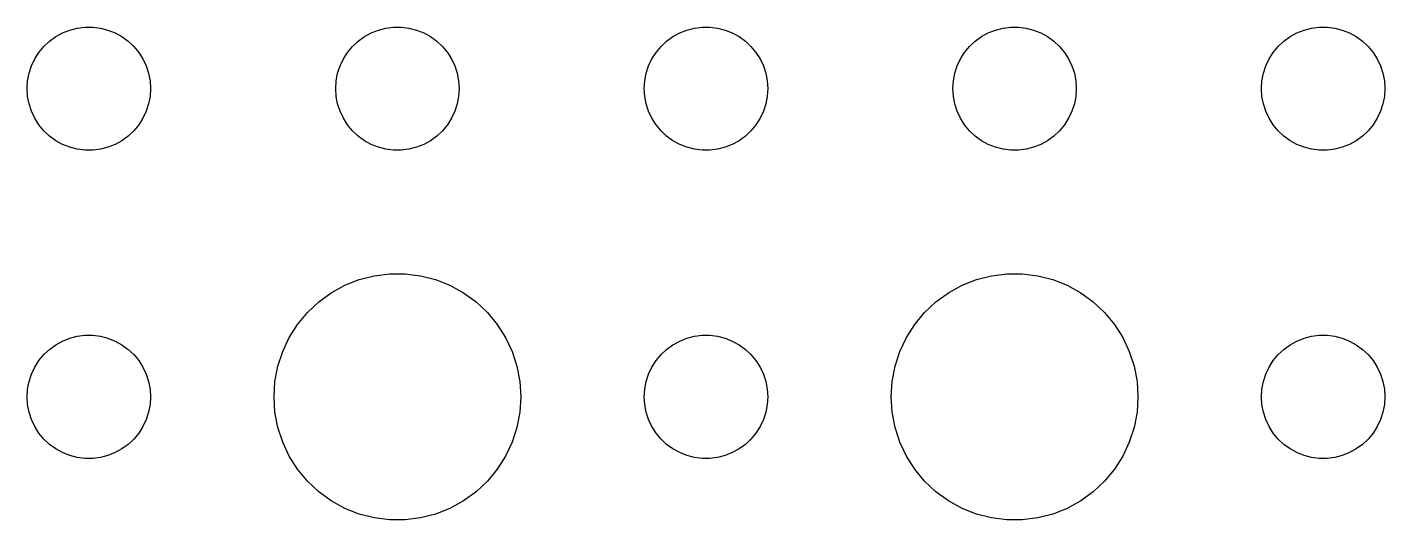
# Model space of a CAD drawing. Header units: metres. Extents: x -150 to 150, y -149 to 149.
# Drawn here: x -1.5 to 31.5, y 34.51 to 46.5 of the extents above; entities that cross this region are included whole.
import ezdxf

# ---------------------------------------------------------------- set-up
doc = ezdxf.new("R2010")
doc.units = ezdxf.units.M

msp = doc.modelspace()

# ---------------------------------------------------------------- linework, layer by layer
for p, q in [((-0.95613, 46.1558), (-0.80373, 46.2665)), ((-0.80373, 46.2665), (-0.63866, 46.3572)), ((-0.63866, 46.3572), (-0.46352, 46.4266)), ((-0.46352, 46.4266), (-0.28107, 46.4734)), ((-0.28107, 46.4734), (-0.09418, 46.497)), ((-0.09418, 46.497), (0.09418, 46.497)), ((0.09418, 46.497), (0.28107, 46.4734)), ((0.28107, 46.4734), (0.46352, 46.4266)), ((0.46352, 46.4266), (0.63866, 46.3572)), ((0.63866, 46.3572), (0.80373, 46.2665)), ((0.80373, 46.2665), (0.95613, 46.1558)), ((6.54385, 46.1558), (6.69626, 46.2665)), ((6.69626, 46.2665), (6.86133, 46.3572)), ((6.86133, 46.3572), (7.03647, 46.4266)), ((7.03647, 46.4266), (7.21892, 46.4734)), ((7.21892, 46.4734), (7.40581, 46.497)), ((7.40581, 46.497), (7.59418, 46.497)), ((7.59418, 46.497), (7.78107, 46.4734)), ((7.78107, 46.4734), (7.96352, 46.4266)), ((7.96352, 46.4266), (8.13866, 46.3572)), ((8.13866, 46.3572), (8.30373, 46.2665)), ((8.30373, 46.2665), (8.45613, 46.1558)), ((14.0439, 46.1558), (14.1963, 46.2665)), ((14.1963, 46.2665), (14.3613, 46.3572)), ((14.3613, 46.3572), (14.5365, 46.4266)), ((14.5365, 46.4266), (14.7189, 46.4734)), ((14.7189, 46.4734), (14.9058, 46.497)), ((14.9058, 46.497), (15.0942, 46.497)), ((15.0942, 46.497), (15.2811, 46.4734)), ((15.2811, 46.4734), (15.4635, 46.4266)), ((15.4635, 46.4266), (15.6387, 46.3572)), ((15.6387, 46.3572), (15.8037, 46.2665)), ((15.8037, 46.2665), (15.9561, 46.1558)), ((21.5439, 46.1558), (21.6963, 46.2665)), ((21.6963, 46.2665), (21.8613, 46.3572)), ((21.8613, 46.3572), (22.0365, 46.4266)), ((22.0365, 46.4266), (22.2189, 46.4734)), ((22.2189, 46.4734), (22.4058, 46.497)), ((22.4058, 46.497), (22.5942, 46.497)), ((22.5942, 46.497), (22.7811, 46.4734)), ((22.7811, 46.4734), (22.9635, 46.4266)), ((22.9635, 46.4266), (23.1387, 46.3572)), ((23.1387, 46.3572), (23.3037, 46.2665)), ((23.3037, 46.2665), (23.4561, 46.1558)), ((29.0439, 46.1558), (29.1963, 46.2665)), ((29.1963, 46.2665), (29.3613, 46.3572)), ((29.3613, 46.3572), (29.5365, 46.4266)), ((29.5365, 46.4266), (29.7189, 46.4734)), ((29.7189, 46.4734), (29.9058, 46.497)), ((29.9058, 46.497), (30.0942, 46.497)), ((30.0942, 46.497), (30.2811, 46.4734)), ((30.2811, 46.4734), (30.4635, 46.4266)), ((30.4635, 46.4266), (30.6387, 46.3572)), ((30.6387, 46.3572), (30.8037, 46.2665)), ((30.8037, 46.2665), (30.9561, 46.1558)), ((-1.31445, 45.7226), (-1.21352, 45.8817)), ((-1.21352, 45.8817), (-1.09344, 46.0268)), ((-1.09344, 46.0268), (-0.95613, 46.1558)), ((0.95613, 46.1558), (1.09344, 46.0268)), ((1.09344, 46.0268), (1.21352, 45.8817)), ((1.21352, 45.8817), (1.31445, 45.7226)), ((6.18553, 45.7226), (6.28647, 45.8817)), ((6.28647, 45.8817), (6.40654, 46.0268)), ((6.40654, 46.0268), (6.54385, 46.1558)), ((8.45613, 46.1558), (8.59344, 46.0268)), ((8.59344, 46.0268), (8.71352, 45.8817)), ((8.71352, 45.8817), (8.81445, 45.7226)), ((13.6855, 45.7226), (13.7865, 45.8817)), ((13.7865, 45.8817), (13.9065, 46.0268)), ((13.9065, 46.0268), (14.0439, 46.1558)), ((15.9561, 46.1558), (16.0934, 46.0268)), ((16.0934, 46.0268), (16.2135, 45.8817)), ((16.2135, 45.8817), (16.3145, 45.7226)), ((21.1855, 45.7226), (21.2865, 45.8817)), ((21.2865, 45.8817), (21.4065, 46.0268)), ((21.4065, 46.0268), (21.5439, 46.1558)), ((23.4561, 46.1558), (23.5934, 46.0268)), ((23.5934, 46.0268), (23.7135, 45.8817)), ((23.7135, 45.8817), (23.8145, 45.7226)), ((28.6855, 45.7226), (28.7865, 45.8817)), ((28.7865, 45.8817), (28.9065, 46.0268)), ((28.9065, 46.0268), (29.0439, 46.1558)), ((30.9561, 46.1558), (31.0934, 46.0268)), ((31.0934, 46.0268), (31.2135, 45.8817)), ((31.2135, 45.8817), (31.3145, 45.7226)), ((-1.45287, 45.373), (-1.39465, 45.5522)), ((-1.39465, 45.5522), (-1.31445, 45.7226)), ((1.31445, 45.7226), (1.39465, 45.5522)), ((1.39465, 45.5522), (1.45287, 45.373)), ((6.04712, 45.373), (6.10533, 45.5522)), ((6.10533, 45.5522), (6.18553, 45.7226)), ((8.81445, 45.7226), (8.89465, 45.5522)), ((8.89465, 45.5522), (8.95287, 45.373)), ((13.5471, 45.373), (13.6053, 45.5522)), ((13.6053, 45.5522), (13.6855, 45.7226)), ((16.3145, 45.7226), (16.3947, 45.5522)), ((16.3947, 45.5522), (16.4529, 45.373)), ((21.0471, 45.373), (21.1053, 45.5522)), ((21.1053, 45.5522), (21.1855, 45.7226)), ((23.8145, 45.7226), (23.8947, 45.5522)), ((23.8947, 45.5522), (23.9529, 45.373)), ((28.5471, 45.373), (28.6053, 45.5522)), ((28.6053, 45.5522), (28.6855, 45.7226)), ((31.3145, 45.7226), (31.3947, 45.5522)), ((31.3947, 45.5522), (31.4529, 45.373)), ((-1.48816, 45.188), (-1.45287, 45.373)), ((1.45287, 45.373), (1.48816, 45.188)), ((6.01183, 45.188), (6.04712, 45.373)), ((8.95287, 45.373), (8.98816, 45.188)), ((13.5118, 45.188), (13.5471, 45.373)), ((16.4529, 45.373), (16.4882, 45.188)), ((21.0118, 45.188), (21.0471, 45.373)), ((23.9529, 45.373), (23.9882, 45.188)), ((28.5118, 45.188), (28.5471, 45.373)), ((31.4529, 45.373), (31.4882, 45.188)), ((-1.5, 45), (-1.48816, 45.188)), ((-1.48816, 44.812), (-1.5, 45)), ((1.48816, 45.188), (1.5, 45)), ((1.5, 45), (1.48816, 44.812)), ((6, 45), (6.01183, 45.188)), ((6.01183, 44.812), (6, 45)), ((8.98816, 45.188), (9, 45)), ((9, 45), (8.98816, 44.812)), ((13.5, 45), (13.5118, 45.188)), ((13.5118, 44.812), (13.5, 45)), ((16.4882, 45.188), (16.5, 45)), ((16.5, 45), (16.4882, 44.812)), ((21, 45), (21.0118, 45.188)), ((21.0118, 44.812), (21, 45)), ((23.9882, 45.188), (24, 45)), ((24, 45), (23.9882, 44.812)), ((28.5, 45), (28.5118, 45.188)), ((28.5118, 44.812), (28.5, 45)), ((31.4882, 45.188), (31.5, 45)), ((31.5, 45), (31.4882, 44.812)), ((-1.45287, 44.627), (-1.48816, 44.812)), ((-1.39465, 44.4478), (-1.45287, 44.627)), ((1.45287, 44.627), (1.39465, 44.4478)), ((1.48816, 44.812), (1.45287, 44.627)), ((6.04712, 44.627), (6.01183, 44.812)), ((6.10533, 44.4478), (6.04712, 44.627)), ((8.95287, 44.627), (8.89465, 44.4478)), ((8.98816, 44.812), (8.95287, 44.627)), ((13.5471, 44.627), (13.5118, 44.812)), ((13.6053, 44.4478), (13.5471, 44.627)), ((16.4529, 44.627), (16.3947, 44.4478)), ((16.4882, 44.812), (16.4529, 44.627)), ((21.0471, 44.627), (21.0118, 44.812)), ((21.1053, 44.4478), (21.0471, 44.627)), ((23.9529, 44.627), (23.8947, 44.4478)), ((23.9882, 44.812), (23.9529, 44.627)), ((28.5471, 44.627), (28.5118, 44.812)), ((28.6053, 44.4478), (28.5471, 44.627)), ((31.4529, 44.627), (31.3947, 44.4478)), ((31.4882, 44.812), (31.4529, 44.627)), ((-1.31445, 44.2774), (-1.39465, 44.4478)), ((-1.21352, 44.1183), (-1.31445, 44.2774)), ((1.31445, 44.2774), (1.21352, 44.1183)), ((1.39465, 44.4478), (1.31445, 44.2774)), ((6.18553, 44.2774), (6.10533, 44.4478)), ((6.28647, 44.1183), (6.18553, 44.2774)), ((8.81445, 44.2774), (8.71352, 44.1183)), ((8.89465, 44.4478), (8.81445, 44.2774)), ((13.6855, 44.2774), (13.6053, 44.4478)), ((13.7865, 44.1183), (13.6855, 44.2774)), ((16.3145, 44.2774), (16.2135, 44.1183)), ((16.3947, 44.4478), (16.3145, 44.2774)), ((21.1855, 44.2774), (21.1053, 44.4478)), ((21.2865, 44.1183), (21.1855, 44.2774)), ((23.8145, 44.2774), (23.7135, 44.1183)), ((23.8947, 44.4478), (23.8145, 44.2774)), ((28.6855, 44.2774), (28.6053, 44.4478)), ((28.7865, 44.1183), (28.6855, 44.2774)), ((31.3145, 44.2774), (31.2135, 44.1183)), ((31.3947, 44.4478), (31.3145, 44.2774)), ((-1.09344, 43.9732), (-1.21352, 44.1183)), ((-0.95613, 43.8442), (-1.09344, 43.9732)), ((1.09344, 43.9732), (0.95613, 43.8442)), ((1.21352, 44.1183), (1.09344, 43.9732)), ((6.40654, 43.9732), (6.28647, 44.1183)), ((6.54385, 43.8442), (6.40654, 43.9732)), ((8.59344, 43.9732), (8.45613, 43.8442)), ((8.71352, 44.1183), (8.59344, 43.9732)), ((13.9065, 43.9732), (13.7865, 44.1183)), ((14.0439, 43.8442), (13.9065, 43.9732)), ((16.0934, 43.9732), (15.9561, 43.8442)), ((16.2135, 44.1183), (16.0934, 43.9732)), ((21.4065, 43.9732), (21.2865, 44.1183)), ((21.5439, 43.8442), (21.4065, 43.9732)), ((23.5934, 43.9732), (23.4561, 43.8442)), ((23.7135, 44.1183), (23.5934, 43.9732)), ((28.9065, 43.9732), (28.7865, 44.1183)), ((29.0439, 43.8442), (28.9065, 43.9732)), ((31.0934, 43.9732), (30.9561, 43.8442)), ((31.2135, 44.1183), (31.0934, 43.9732)), ((-0.80373, 43.7335), (-0.95613, 43.8442)), ((-0.63866, 43.6428), (-0.80373, 43.7335)), ((-0.46352, 43.5734), (-0.63866, 43.6428)), ((-0.28107, 43.5266), (-0.46352, 43.5734)), ((0.46352, 43.5734), (0.28107, 43.5266)), ((0.63866, 43.6428), (0.46352, 43.5734)), ((0.80373, 43.7335), (0.63866, 43.6428)), ((0.95613, 43.8442), (0.80373, 43.7335)), ((6.69626, 43.7335), (6.54385, 43.8442)), ((6.86133, 43.6428), (6.69626, 43.7335)), ((7.03647, 43.5734), (6.86133, 43.6428)), ((7.21892, 43.5266), (7.03647, 43.5734)), ((7.96352, 43.5734), (7.78107, 43.5266)), ((8.13866, 43.6428), (7.96352, 43.5734)), ((8.30373, 43.7335), (8.13866, 43.6428)), ((8.45613, 43.8442), (8.30373, 43.7335)), ((14.1963, 43.7335), (14.0439, 43.8442)), ((14.3613, 43.6428), (14.1963, 43.7335)), ((14.5365, 43.5734), (14.3613, 43.6428)), ((14.7189, 43.5266), (14.5365, 43.5734)), ((15.4635, 43.5734), (15.2811, 43.5266)), ((15.6387, 43.6428), (15.4635, 43.5734)), ((15.8037, 43.7335), (15.6387, 43.6428)), ((15.9561, 43.8442), (15.8037, 43.7335)), ((21.6963, 43.7335), (21.5439, 43.8442)), ((21.8613, 43.6428), (21.6963, 43.7335)), ((22.0365, 43.5734), (21.8613, 43.6428)), ((22.2189, 43.5266), (22.0365, 43.5734)), ((22.9635, 43.5734), (22.7811, 43.5266)), ((23.1387, 43.6428), (22.9635, 43.5734)), ((23.3037, 43.7335), (23.1387, 43.6428)), ((23.4561, 43.8442), (23.3037, 43.7335)), ((29.1963, 43.7335), (29.0439, 43.8442)), ((29.3613, 43.6428), (29.1963, 43.7335)), ((29.5365, 43.5734), (29.3613, 43.6428)), ((29.7189, 43.5266), (29.5365, 43.5734)), ((30.4635, 43.5734), (30.2811, 43.5266)), ((30.6387, 43.6428), (30.4635, 43.5734)), ((30.8037, 43.7335), (30.6387, 43.6428)), ((30.9561, 43.8442), (30.8037, 43.7335)), ((-0.09418, 43.503), (-0.28107, 43.5266)), ((0.09418, 43.503), (-0.09418, 43.503)), ((0.28107, 43.5266), (0.09418, 43.503)), ((7.40581, 43.503), (7.21892, 43.5266)), ((7.59418, 43.503), (7.40581, 43.503)), ((7.78107, 43.5266), (7.59418, 43.503)), ((14.9058, 43.503), (14.7189, 43.5266)), ((15.0942, 43.503), (14.9058, 43.503)), ((15.2811, 43.5266), (15.0942, 43.503)), ((22.4058, 43.503), (22.2189, 43.5266)), ((22.5942, 43.503), (22.4058, 43.503)), ((22.7811, 43.5266), (22.5942, 43.503)), ((29.9058, 43.503), (29.7189, 43.5266)), ((30.0942, 43.503), (29.9058, 43.503)), ((30.2811, 43.5266), (30.0942, 43.503)), ((6.22266, 40.2145), (6.57294, 40.3532)), ((6.57294, 40.3532), (6.93785, 40.4469)), ((6.93785, 40.4469), (7.31161, 40.4941)), ((7.31161, 40.4941), (7.68837, 40.4941)), ((7.68837, 40.4941), (8.06213, 40.4469)), ((8.06213, 40.4469), (8.42705, 40.3532)), ((8.42705, 40.3532), (8.77733, 40.2145)), ((21.2227, 40.2145), (21.5729, 40.3532)), ((21.5729, 40.3532), (21.9379, 40.4469)), ((21.9379, 40.4469), (22.3116, 40.4941)), ((22.3116, 40.4941), (22.6884, 40.4941)), ((22.6884, 40.4941), (23.0621, 40.4469)), ((23.0621, 40.4469), (23.427, 40.3532)), ((23.427, 40.3532), (23.7773, 40.2145)), ((5.58772, 39.8115), (5.89252, 40.033)), ((5.89252, 40.033), (6.22266, 40.2145)), ((8.77733, 40.2145), (9.10747, 40.033)), ((9.10747, 40.033), (9.41226, 39.8115)), ((20.5877, 39.8115), (20.8925, 40.033)), ((20.8925, 40.033), (21.2227, 40.2145)), ((23.7773, 40.2145), (24.1075, 40.033)), ((24.1075, 40.033), (24.4123, 39.8115)), ((5.31308, 39.5536), (5.58772, 39.8115)), ((9.41226, 39.8115), (9.6869, 39.5536)), ((20.3131, 39.5536), (20.5877, 39.8115)), ((24.4123, 39.8115), (24.6869, 39.5536)), ((5.07294, 39.2634), (5.31308, 39.5536)), ((9.6869, 39.5536), (9.92705, 39.2634)), ((20.0729, 39.2634), (20.3131, 39.5536)), ((24.6869, 39.5536), (24.927, 39.2634)), ((-0.46352, 38.9266), (-0.28107, 38.9734)), ((-0.28107, 38.9734), (-0.09418, 38.997)), ((-0.09418, 38.997), (0.09418, 38.997)), ((0.09418, 38.997), (0.28107, 38.9734)), ((0.28107, 38.9734), (0.46352, 38.9266)), ((4.71066, 38.6044), (4.87108, 38.9453)), ((4.87108, 38.9453), (5.07294, 39.2634)), ((9.92705, 39.2634), (10.1289, 38.9453)), ((10.1289, 38.9453), (10.2893, 38.6044)), ((14.5365, 38.9266), (14.7189, 38.9734)), ((14.7189, 38.9734), (14.9058, 38.997)), ((14.9058, 38.997), (15.0942, 38.997)), ((15.0942, 38.997), (15.2811, 38.9734)), ((15.2811, 38.9734), (15.4635, 38.9266)), ((19.7107, 38.6044), (19.8711, 38.9453)), ((19.8711, 38.9453), (20.0729, 39.2634)), ((24.927, 39.2634), (25.1289, 38.9453)), ((25.1289, 38.9453), (25.2893, 38.6044)), ((29.5365, 38.9266), (29.7189, 38.9734)), ((29.7189, 38.9734), (29.9058, 38.997)), ((29.9058, 38.997), (30.0942, 38.997)), ((30.0942, 38.997), (30.2811, 38.9734)), ((30.2811, 38.9734), (30.4635, 38.9266)), ((-1.09344, 38.5268), (-0.95613, 38.6558)), ((-0.95613, 38.6558), (-0.80373, 38.7665)), ((-0.80373, 38.7665), (-0.63866, 38.8572)), ((-0.63866, 38.8572), (-0.46352, 38.9266)), ((0.46352, 38.9266), (0.63866, 38.8572)), ((0.63866, 38.8572), (0.80373, 38.7665)), ((0.80373, 38.7665), (0.95613, 38.6558)), ((0.95613, 38.6558), (1.09344, 38.5268)), ((13.9065, 38.5268), (14.0439, 38.6558)), ((14.0439, 38.6558), (14.1963, 38.7665)), ((14.1963, 38.7665), (14.3613, 38.8572)), ((14.3613, 38.8572), (14.5365, 38.9266)), ((15.4635, 38.9266), (15.6387, 38.8572)), ((15.6387, 38.8572), (15.8037, 38.7665)), ((15.8037, 38.7665), (15.9561, 38.6558)), ((15.9561, 38.6558), (16.0934, 38.5268)), ((28.9065, 38.5268), (29.0439, 38.6558)), ((29.0439, 38.6558), (29.1963, 38.7665)), ((29.1963, 38.7665), (29.3613, 38.8572)), ((29.3613, 38.8572), (29.5365, 38.9266)), ((30.4635, 38.9266), (30.6387, 38.8572)), ((30.6387, 38.8572), (30.8037, 38.7665)), ((30.8037, 38.7665), (30.9561, 38.6558)), ((30.9561, 38.6558), (31.0934, 38.5268)), ((-1.31445, 38.2226), (-1.21352, 38.3817)), ((-1.21352, 38.3817), (-1.09344, 38.5268)), ((1.09344, 38.5268), (1.21352, 38.3817)), ((1.21352, 38.3817), (1.31445, 38.2226)), ((4.59424, 38.2461), (4.71066, 38.6044)), ((10.2893, 38.6044), (10.4057, 38.2461)), ((13.6855, 38.2226), (13.7865, 38.3817)), ((13.7865, 38.3817), (13.9065, 38.5268)), ((16.0934, 38.5268), (16.2135, 38.3817)), ((16.2135, 38.3817), (16.3145, 38.2226)), ((19.5942, 38.2461), (19.7107, 38.6044)), ((25.2893, 38.6044), (25.4057, 38.2461)), ((28.6855, 38.2226), (28.7865, 38.3817)), ((28.7865, 38.3817), (28.9065, 38.5268)), ((31.0934, 38.5268), (31.2135, 38.3817)), ((31.2135, 38.3817), (31.3145, 38.2226)), ((-1.45287, 37.873), (-1.39465, 38.0522)), ((-1.39465, 38.0522), (-1.31445, 38.2226)), ((1.31445, 38.2226), (1.39465, 38.0522)), ((1.39465, 38.0522), (1.45287, 37.873)), ((4.52365, 37.876), (4.59424, 38.2461)), ((10.4057, 38.2461), (10.4763, 37.876)), ((13.5471, 37.873), (13.6053, 38.0522)), ((13.6053, 38.0522), (13.6855, 38.2226)), ((16.3145, 38.2226), (16.3947, 38.0522)), ((16.3947, 38.0522), (16.4529, 37.873)), ((19.5237, 37.876), (19.5942, 38.2461)), ((25.4057, 38.2461), (25.4763, 37.876)), ((28.5471, 37.873), (28.6053, 38.0522)), ((28.6053, 38.0522), (28.6855, 38.2226)), ((31.3145, 38.2226), (31.3947, 38.0522)), ((31.3947, 38.0522), (31.4529, 37.873)), ((-1.5, 37.5), (-1.48816, 37.688)), ((-1.48816, 37.688), (-1.45287, 37.873)), ((1.45287, 37.873), (1.48816, 37.688)), ((1.48816, 37.688), (1.5, 37.5)), ((4.5, 37.5), (4.52365, 37.876)), ((10.4763, 37.876), (10.5, 37.5)), ((13.5, 37.5), (13.5118, 37.688)), ((13.5118, 37.688), (13.5471, 37.873)), ((16.4529, 37.873), (16.4882, 37.688)), ((16.4882, 37.688), (16.5, 37.5)), ((19.5, 37.5), (19.5237, 37.876)), ((25.4763, 37.876), (25.5, 37.5)), ((28.5, 37.5), (28.5118, 37.688)), ((28.5118, 37.688), (28.5471, 37.873)), ((31.4529, 37.873), (31.4882, 37.688)), ((31.4882, 37.688), (31.5, 37.5)), ((-1.48816, 37.312), (-1.5, 37.5)), ((-1.45287, 37.127), (-1.48816, 37.312)), ((1.48816, 37.312), (1.45287, 37.127)), ((1.5, 37.5), (1.48816, 37.312)), ((4.52365, 37.124), (4.5, 37.5)), ((10.5, 37.5), (10.4763, 37.124)), ((13.5118, 37.312), (13.5, 37.5)), ((13.5471, 37.127), (13.5118, 37.312)), ((16.4882, 37.312), (16.4529, 37.127)), ((16.5, 37.5), (16.4882, 37.312)), ((19.5237, 37.124), (19.5, 37.5)), ((25.5, 37.5), (25.4763, 37.124)), ((28.5118, 37.312), (28.5, 37.5)), ((28.5471, 37.127), (28.5118, 37.312)), ((31.4882, 37.312), (31.4529, 37.127)), ((31.5, 37.5), (31.4882, 37.312)), ((-1.39465, 36.9478), (-1.45287, 37.127)), ((1.45287, 37.127), (1.39465, 36.9478)), ((4.59424, 36.7539), (4.52365, 37.124)), ((10.4763, 37.124), (10.4057, 36.7539)), ((13.6053, 36.9478), (13.5471, 37.127)), ((16.4529, 37.127), (16.3947, 36.9478)), ((19.5942, 36.7539), (19.5237, 37.124)), ((25.4763, 37.124), (25.4057, 36.7539)), ((28.6053, 36.9478), (28.5471, 37.127)), ((31.4529, 37.127), (31.3947, 36.9478)), ((-1.31445, 36.7774), (-1.39465, 36.9478)), ((-1.21352, 36.6183), (-1.31445, 36.7774)), ((1.31445, 36.7774), (1.21352, 36.6183)), ((1.39465, 36.9478), (1.31445, 36.7774)), ((4.71066, 36.3956), (4.59424, 36.7539)), ((10.4057, 36.7539), (10.2893, 36.3956)), ((13.6855, 36.7774), (13.6053, 36.9478)), ((13.7865, 36.6183), (13.6855, 36.7774)), ((16.3145, 36.7774), (16.2135, 36.6183)), ((16.3947, 36.9478), (16.3145, 36.7774)), ((19.7107, 36.3956), (19.5942, 36.7539)), ((25.4057, 36.7539), (25.2893, 36.3956)), ((28.6855, 36.7774), (28.6053, 36.9478)), ((28.7865, 36.6183), (28.6855, 36.7774)), ((31.3145, 36.7774), (31.2135, 36.6183)), ((31.3947, 36.9478), (31.3145, 36.7774)), ((-1.09344, 36.4732), (-1.21352, 36.6183)), ((-0.95613, 36.3442), (-1.09344, 36.4732)), ((-0.80373, 36.2335), (-0.95613, 36.3442)), ((0.95613, 36.3442), (0.80373, 36.2335)), ((1.09344, 36.4732), (0.95613, 36.3442)), ((1.21352, 36.6183), (1.09344, 36.4732)), ((4.87108, 36.0547), (4.71066, 36.3956)), ((10.2893, 36.3956), (10.1289, 36.0547)), ((13.9065, 36.4732), (13.7865, 36.6183)), ((14.0439, 36.3442), (13.9065, 36.4732)), ((14.1963, 36.2335), (14.0439, 36.3442)), ((15.9561, 36.3442), (15.8037, 36.2335)), ((16.0934, 36.4732), (15.9561, 36.3442)), ((16.2135, 36.6183), (16.0934, 36.4732)), ((19.8711, 36.0547), (19.7107, 36.3956)), ((25.2893, 36.3956), (25.1289, 36.0547)), ((28.9065, 36.4732), (28.7865, 36.6183)), ((29.0439, 36.3442), (28.9065, 36.4732)), ((29.1963, 36.2335), (29.0439, 36.3442)), ((30.9561, 36.3442), (30.8037, 36.2335)), ((31.0934, 36.4732), (30.9561, 36.3442)), ((31.2135, 36.6183), (31.0934, 36.4732)), ((-0.63866, 36.1428), (-0.80373, 36.2335)), ((-0.46352, 36.0734), (-0.63866, 36.1428)), ((-0.28107, 36.0266), (-0.46352, 36.0734)), ((-0.09418, 36.003), (-0.28107, 36.0266)), ((0.09418, 36.003), (-0.09418, 36.003)), ((0.28107, 36.0266), (0.09418, 36.003)), ((0.46352, 36.0734), (0.28107, 36.0266)), ((0.63866, 36.1428), (0.46352, 36.0734)), ((0.80373, 36.2335), (0.63866, 36.1428)), ((5.07294, 35.7366), (4.87108, 36.0547)), ((10.1289, 36.0547), (9.92705, 35.7366)), ((14.3613, 36.1428), (14.1963, 36.2335)), ((14.5365, 36.0734), (14.3613, 36.1428)), ((14.7189, 36.0266), (14.5365, 36.0734)), ((14.9058, 36.003), (14.7189, 36.0266)), ((15.0942, 36.003), (14.9058, 36.003)), ((15.2811, 36.0266), (15.0942, 36.003)), ((15.4635, 36.0734), (15.2811, 36.0266)), ((15.6387, 36.1428), (15.4635, 36.0734)), ((15.8037, 36.2335), (15.6387, 36.1428)), ((20.0729, 35.7366), (19.8711, 36.0547)), ((25.1289, 36.0547), (24.927, 35.7366)), ((29.3613, 36.1428), (29.1963, 36.2335)), ((29.5365, 36.0734), (29.3613, 36.1428)), ((29.7189, 36.0266), (29.5365, 36.0734)), ((29.9058, 36.003), (29.7189, 36.0266)), ((30.0942, 36.003), (29.9058, 36.003)), ((30.2811, 36.0266), (30.0942, 36.003)), ((30.4635, 36.0734), (30.2811, 36.0266)), ((30.6387, 36.1428), (30.4635, 36.0734)), ((30.8037, 36.2335), (30.6387, 36.1428)), ((5.31308, 35.4464), (5.07294, 35.7366)), ((9.92705, 35.7366), (9.6869, 35.4464)), ((20.3131, 35.4464), (20.0729, 35.7366)), ((24.927, 35.7366), (24.6869, 35.4464)), ((5.58772, 35.1885), (5.31308, 35.4464)), ((9.6869, 35.4464), (9.41226, 35.1885)), ((20.5877, 35.1885), (20.3131, 35.4464)), ((24.6869, 35.4464), (24.4123, 35.1885)), ((5.89252, 34.967), (5.58772, 35.1885)), ((9.41226, 35.1885), (9.10747, 34.967)), ((20.8925, 34.967), (20.5877, 35.1885)), ((24.4123, 35.1885), (24.1075, 34.967)), ((6.22266, 34.7855), (5.89252, 34.967)), ((6.57294, 34.6468), (6.22266, 34.7855)), ((8.77733, 34.7855), (8.42705, 34.6468)), ((9.10747, 34.967), (8.77733, 34.7855)), ((21.2227, 34.7855), (20.8925, 34.967)), ((21.5729, 34.6468), (21.2227, 34.7855)), ((23.7773, 34.7855), (23.427, 34.6468)), ((24.1075, 34.967), (23.7773, 34.7855)), ((6.93785, 34.5531), (6.57294, 34.6468)), ((7.31161, 34.5059), (6.93785, 34.5531)), ((7.68837, 34.5059), (7.31161, 34.5059)), ((8.06213, 34.5531), (7.68837, 34.5059)), ((8.42705, 34.6468), (8.06213, 34.5531)), ((21.9379, 34.5531), (21.5729, 34.6468)), ((22.3116, 34.5059), (21.9379, 34.5531)), ((22.6884, 34.5059), (22.3116, 34.5059)), ((23.0621, 34.5531), (22.6884, 34.5059)), ((23.427, 34.6468), (23.0621, 34.5531))]:
    msp.add_line(p, q)

doc.saveas('drawing.dxf')
